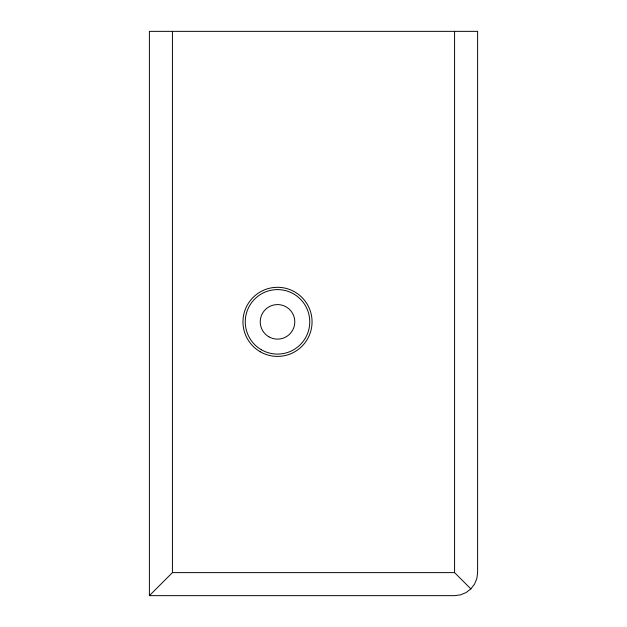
<?xml version="1.0" encoding="UTF-8"?>
<svg xmlns="http://www.w3.org/2000/svg" width="627" height="627" viewBox="0 0 627 627"><rect width="100%" height="100%" fill="white"/><g stroke="black" fill="none" stroke-linecap="round" stroke-linejoin="round"><path stroke-width="0.94" d="M470.861 588.902L474.521 584.137L476.826 578.58L477.609 572.616L477.609 31.35L149.391 31.35L149.391 595.65L454.575 595.65L460.539 594.866L466.088 592.562L470.861 588.902L454.575 572.616L454.575 31.35M149.391 595.65L172.425 572.616L172.425 31.35M172.425 572.616L454.575 572.616M268.873 336.809A17.274 17.274 0 0 0 294.784 321.847A17.274 17.274 0 0 0 268.873 306.893A17.274 17.274 0 0 0 268.873 336.809M261.388 349.772A32.243 32.243 0 0 0 309.754 321.847A32.243 32.243 0 0 0 261.388 293.922A32.243 32.243 0 0 0 261.388 349.772M260.236 351.771A34.548 34.548 0 0 0 312.058 321.847A34.548 34.548 0 0 0 260.236 291.931A34.548 34.548 0 0 0 260.236 351.771"/></g></svg>
